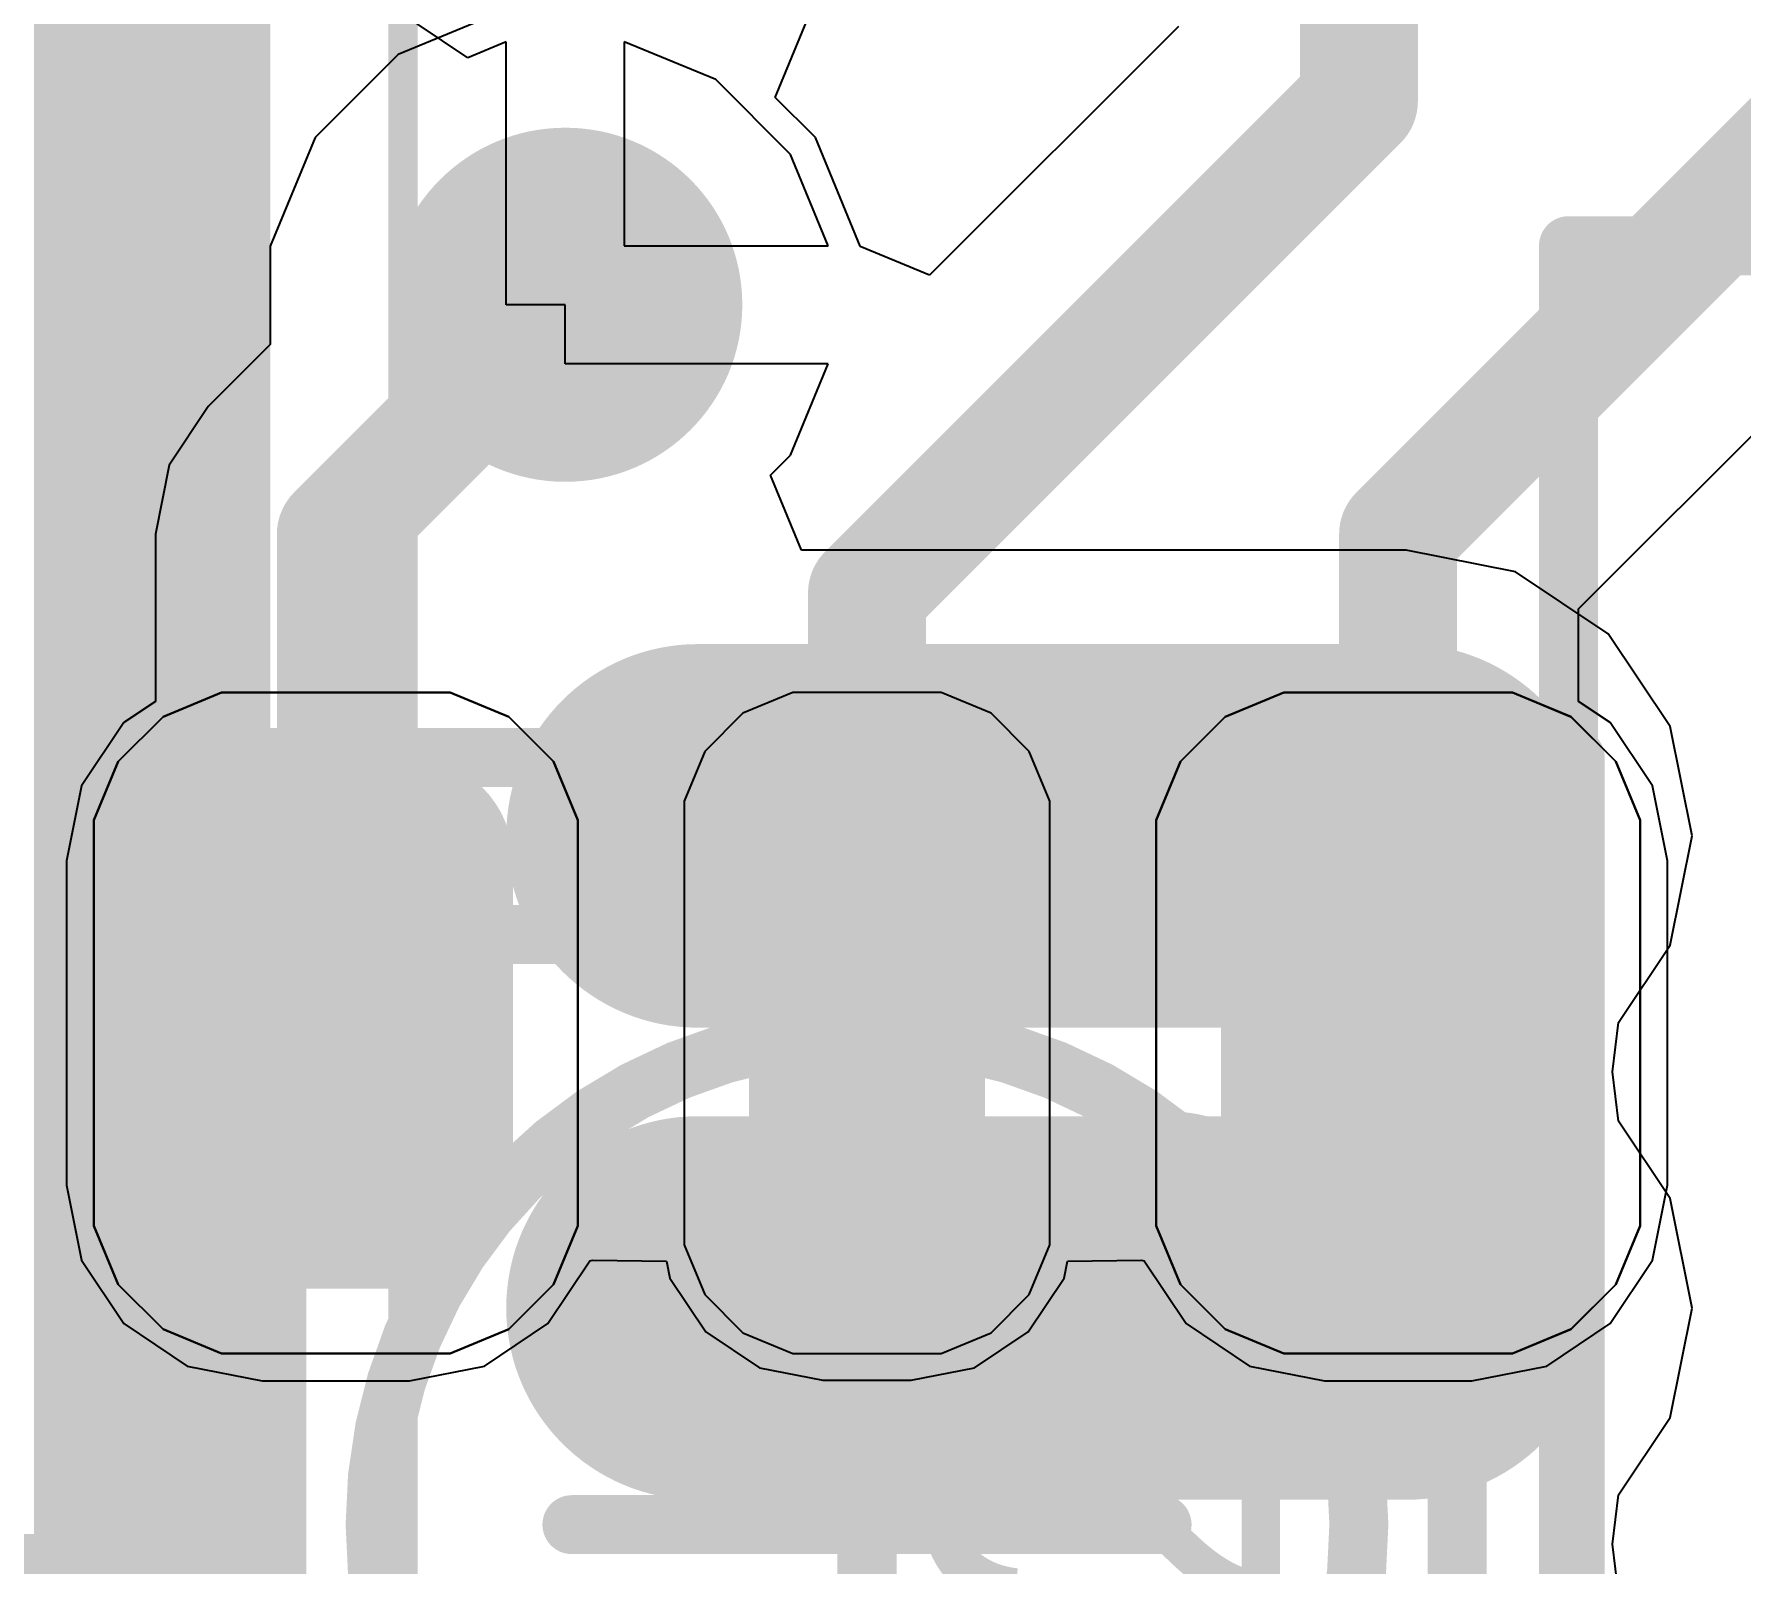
# Model space of a CAD drawing. Header units: inches. Extents: x -30 to 118, y 20 to 51.
# Drawn here: x 71.6 to 74.492, y 35.566 to 38.159 of the extents above; entities that cross this region are included whole.
import ezdxf

# ---------------------------------------------------------------- set-up
doc = ezdxf.new("R2010")
doc.units = ezdxf.units.IN
for name, color, linetype in [('Bottom 3D Body', 216, 'Continuous'), ('Bottom Courtyard', 56, 'Continuous'), ('Bottom Layer', 5, 'Continuous'), ('Bottom Overlay', 54, 'Continuous'), ('Bottom Paste', 16, 'Continuous'), ('Bottom Solder', 6, 'Continuous'), ('Mechanical 1', 6, 'Continuous'), ('Top Component Outline', 56, 'Continuous'), ('Top Courtyard', 56, 'Continuous'), ('Top Layer', 1, 'Continuous'), ('Top Overlay', 2, 'Continuous'), ('Top Paste', 8, 'Continuous'), ('Top Solder', 216, 'Continuous'), ('Via Holes', 16, 'Continuous')]:
    doc.layers.add(name, color=color, linetype=linetype)
doc.styles.add('Arial', font='', dxfattribs={"height": 0.2})
doc.styles.get('Arial').set_extended_font_data('Arial')

# ---------------------------------------------------------------- blocks, each defined once
blk = doc.blocks.new('APA_RGB_LED_2020_577')
at = {"layer": 'Top Layer'}
h = blk.add_hatch(color=1, dxfattribs=at)
edge = h.paths.add_edge_path()
edge.add_arc((-1.125, 1.025), 0.125, 90, 180)
edge.add_line((-1.25, 1.025), (-1.25, 0.775))
edge.add_arc((-1.125, 0.775), 0.125, 180, 270)
edge.add_line((-1.125, 0.65), (-0.575, 0.65))
edge.add_arc((-0.575, 0.775), 0.125, 270, 360)
edge.add_line((-0.45, 0.775), (-0.45, 1.025))
edge.add_arc((-0.575, 1.025), 0.125, 0, 90)
edge.add_line((-0.575, 1.15), (-1.125, 1.15))
h = blk.add_hatch(color=1, dxfattribs=at)
edge = h.paths.add_edge_path()
edge.add_arc((0.575, 1.025), 0.125, 90, 180)
edge.add_line((0.45, 1.025), (0.45, 0.775))
edge.add_arc((0.575, 0.775), 0.125, 180, 270)
edge.add_line((0.575, 0.65), (1.125, 0.65))
edge.add_arc((1.125, 0.775), 0.125, 270, 360)
edge.add_line((1.25, 0.775), (1.25, 1.025))
edge.add_arc((1.125, 1.025), 0.125, 0, 90)
edge.add_line((1.125, 1.15), (0.575, 1.15))
h = blk.add_hatch(color=1, dxfattribs=at)
edge = h.paths.add_edge_path()
edge.add_arc((-1.175, 0.075), 0.075, 90, 180)
edge.add_line((-1.25, 0.075), (-1.25, -0.075))
edge.add_arc((-1.175, -0.075), 0.075, 180, 270)
edge.add_line((-1.175, -0.15), (-0.525, -0.15))
edge.add_arc((-0.525, -0.075), 0.075, 270, 360)
edge.add_line((-0.45, -0.075), (-0.45, 0.075))
edge.add_arc((-0.525, 0.075), 0.075, 0, 90)
edge.add_line((-0.525, 0.15), (-1.175, 0.15))
h = blk.add_hatch(color=1, dxfattribs=at)
edge = h.paths.add_edge_path()
edge.add_arc((0.525, 0.075), 0.075, 90, 180)
edge.add_line((0.45, 0.075), (0.45, -0.075))
edge.add_arc((0.525, -0.075), 0.075, 180, 270)
edge.add_line((0.525, -0.15), (1.175, -0.15))
edge.add_arc((1.175, -0.075), 0.075, 270, 360)
edge.add_line((1.25, -0.075), (1.25, 0.075))
edge.add_arc((1.175, 0.075), 0.075, 0, 90)
edge.add_line((1.175, 0.15), (0.525, 0.15))
blk.add_hatch(color=1, dxfattribs=at).paths.add_polyline_path([(-1.25, -0.65), (-0.45, -0.65), (-0.45, -1.15), (-1.25, -1.15)])
h = blk.add_hatch(color=1, dxfattribs=at)
edge = h.paths.add_edge_path()
edge.add_arc((0.575, -0.775), 0.125, 90, 180)
edge.add_line((0.45, -0.775), (0.45, -1.025))
edge.add_arc((0.575, -1.025), 0.125, 180, 270)
edge.add_line((0.575, -1.15), (1.125, -1.15))
edge.add_arc((1.125, -1.025), 0.125, 270, 360)
edge.add_line((1.25, -1.025), (1.25, -0.775))
edge.add_arc((1.125, -0.775), 0.125, 0, 90)
edge.add_line((1.125, -0.65), (0.575, -0.65))
at = {"layer": 'Top Paste'}
h = blk.add_hatch(color=8, dxfattribs=at)
edge = h.paths.add_edge_path()
edge.add_arc((-1.125, 1.025), 0.125, 90, 180)
edge.add_line((-1.25, 1.025), (-1.25, 0.775))
edge.add_arc((-1.125, 0.775), 0.125, 180, 270)
edge.add_line((-1.125, 0.65), (-0.575, 0.65))
edge.add_arc((-0.575, 0.775), 0.125, 270, 360)
edge.add_line((-0.45, 0.775), (-0.45, 1.025))
edge.add_arc((-0.575, 1.025), 0.125, 0, 90)
edge.add_line((-0.575, 1.15), (-1.125, 1.15))
h = blk.add_hatch(color=8, dxfattribs=at)
edge = h.paths.add_edge_path()
edge.add_arc((0.575, 1.025), 0.125, 90, 180)
edge.add_line((0.45, 1.025), (0.45, 0.775))
edge.add_arc((0.575, 0.775), 0.125, 180, 270)
edge.add_line((0.575, 0.65), (1.125, 0.65))
edge.add_arc((1.125, 0.775), 0.125, 270, 360)
edge.add_line((1.25, 0.775), (1.25, 1.025))
edge.add_arc((1.125, 1.025), 0.125, 0, 90)
edge.add_line((1.125, 1.15), (0.575, 1.15))
h = blk.add_hatch(color=8, dxfattribs=at)
edge = h.paths.add_edge_path()
edge.add_arc((-1.175, 0.075), 0.075, 90, 180)
edge.add_line((-1.25, 0.075), (-1.25, -0.075))
edge.add_arc((-1.175, -0.075), 0.075, 180, 270)
edge.add_line((-1.175, -0.15), (-0.525, -0.15))
edge.add_arc((-0.525, -0.075), 0.075, 270, 360)
edge.add_line((-0.45, -0.075), (-0.45, 0.075))
edge.add_arc((-0.525, 0.075), 0.075, 0, 90)
edge.add_line((-0.525, 0.15), (-1.175, 0.15))
h = blk.add_hatch(color=8, dxfattribs=at)
edge = h.paths.add_edge_path()
edge.add_arc((0.525, 0.075), 0.075, 90, 180)
edge.add_line((0.45, 0.075), (0.45, -0.075))
edge.add_arc((0.525, -0.075), 0.075, 180, 270)
edge.add_line((0.525, -0.15), (1.175, -0.15))
edge.add_arc((1.175, -0.075), 0.075, 270, 360)
edge.add_line((1.25, -0.075), (1.25, 0.075))
edge.add_arc((1.175, 0.075), 0.075, 0, 90)
edge.add_line((1.175, 0.15), (0.525, 0.15))
blk.add_hatch(color=8, dxfattribs=at).paths.add_polyline_path([(-1.25, -0.65), (-0.45, -0.65), (-0.45, -1.15), (-1.25, -1.15)])
h = blk.add_hatch(color=8, dxfattribs=at)
edge = h.paths.add_edge_path()
edge.add_arc((0.575, -0.775), 0.125, 90, 180)
edge.add_line((0.45, -0.775), (0.45, -1.025))
edge.add_arc((0.575, -1.025), 0.125, 180, 270)
edge.add_line((0.575, -1.15), (1.125, -1.15))
edge.add_arc((1.125, -1.025), 0.125, 270, 360)
edge.add_line((1.25, -1.025), (1.25, -0.775))
edge.add_arc((1.125, -0.775), 0.125, 0, 90)
edge.add_line((1.125, -0.65), (0.575, -0.65))
at = {"layer": 'Top Solder'}
h = blk.add_hatch(color=216, dxfattribs=at)
edge = h.paths.add_edge_path()
edge.add_arc((-1.125, 1.025), 0.175, 90, 180)
edge.add_line((-1.3, 1.025), (-1.3, 0.775))
edge.add_arc((-1.125, 0.775), 0.175, 180, 270)
edge.add_line((-1.125, 0.6), (-0.575, 0.6))
edge.add_arc((-0.575, 0.775), 0.175, 270, 360)
edge.add_line((-0.4, 0.775), (-0.4, 1.025))
edge.add_arc((-0.575, 1.025), 0.175, 0, 90)
edge.add_line((-0.575, 1.2), (-1.125, 1.2))
h = blk.add_hatch(color=216, dxfattribs=at)
edge = h.paths.add_edge_path()
edge.add_arc((0.575, 1.025), 0.175, 90, 180)
edge.add_line((0.4, 1.025), (0.4, 0.775))
edge.add_arc((0.575, 0.775), 0.175, 180, 270)
edge.add_line((0.575, 0.6), (1.125, 0.6))
edge.add_arc((1.125, 0.775), 0.175, 270, 360)
edge.add_line((1.3, 0.775), (1.3, 1.025))
edge.add_arc((1.125, 1.025), 0.175, 0, 90)
edge.add_line((1.125, 1.2), (0.575, 1.2))
h = blk.add_hatch(color=216, dxfattribs=at)
edge = h.paths.add_edge_path()
edge.add_arc((-1.175, 0.075), 0.125, 90, 180)
edge.add_line((-1.3, 0.075), (-1.3, -0.075))
edge.add_arc((-1.175, -0.075), 0.125, 180, 270)
edge.add_line((-1.175, -0.2), (-0.525, -0.2))
edge.add_arc((-0.525, -0.075), 0.125, 270, 360)
edge.add_line((-0.4, -0.075), (-0.4, 0.075))
edge.add_arc((-0.525, 0.075), 0.125, 0, 90)
edge.add_line((-0.525, 0.2), (-1.175, 0.2))
h = blk.add_hatch(color=216, dxfattribs=at)
edge = h.paths.add_edge_path()
edge.add_arc((0.525, 0.075), 0.125, 90, 180)
edge.add_line((0.4, 0.075), (0.4, -0.075))
edge.add_arc((0.525, -0.075), 0.125, 180, 270)
edge.add_line((0.525, -0.2), (1.175, -0.2))
edge.add_arc((1.175, -0.075), 0.125, 270, 360)
edge.add_line((1.3, -0.075), (1.3, 0.075))
edge.add_arc((1.175, 0.075), 0.125, 0, 90)
edge.add_line((1.175, 0.2), (0.525, 0.2))
blk.add_hatch(color=216, dxfattribs=at).paths.add_polyline_path([(-1.3, -0.6), (-0.4, -0.6), (-0.4, -1.2), (-1.3, -1.2)])
h = blk.add_hatch(color=216, dxfattribs=at)
edge = h.paths.add_edge_path()
edge.add_arc((0.575, -0.775), 0.175, 90, 180)
edge.add_line((0.4, -0.775), (0.4, -1.025))
edge.add_arc((0.575, -1.025), 0.175, 180, 270)
edge.add_line((0.575, -1.2), (1.125, -1.2))
edge.add_arc((1.125, -1.025), 0.175, 270, 360)
edge.add_line((1.3, -1.025), (1.3, -0.775))
edge.add_arc((1.125, -0.775), 0.175, 0, 90)
edge.add_line((1.125, -0.6), (0.575, -0.6))
at = {"layer": 'Top Component Outline'}
for points in [[(-1, 1, 0.1, 0.1, 0), (-1, -1, 0.1, 0.1, 0)], [(-1, 1, 0.1, 0.1, 0), (1, 1, 0.1, 0.1, 0)], [(1, 1, 0.1, 0.1, 0), (1, -1, 0.1, 0.1, 0)], [(-1, -1, 0.1, 0.1, 0), (1, -1, 0.1, 0.1, 0)]]:
    blk.add_lwpolyline(points, format="xyseb", dxfattribs=at)
for points in [[(-1.025, 1, 0.05, 0.05, 1), (-0.975, 1, 0.05, 0.05, 1)], [(-1.025, 1, 0.05, 0.05, 1), (-0.975, 1, 0.05, 0.05, 1)], [(0.975, 1, 0.05, 0.05, 1), (1.025, 1, 0.05, 0.05, 1)], [(0.975, 1, 0.05, 0.05, 1), (1.025, 1, 0.05, 0.05, 1)], [(-1.025, -1, 0.05, 0.05, 1), (-0.975, -1, 0.05, 0.05, 1)], [(-1.025, -1, 0.05, 0.05, 1), (-0.975, -1, 0.05, 0.05, 1)], [(0.975, -1, 0.05, 0.05, 1), (1.025, -1, 0.05, 0.05, 1)], [(0.975, -1, 0.05, 0.05, 1), (1.025, -1, 0.05, 0.05, 1)]]:
    blk.add_lwpolyline(points, format="xyseb", close=True, dxfattribs=at)
at = {"layer": 'Top Courtyard'}
for points in [[(-1.3, 1.2, 0.1, 0.1, 0), (1.3, 1.2, 0.1, 0.1, 0)], [(-1.3, 1.2, 0.1, 0.1, 0), (-1.3, -1.2, 0.1, 0.1, 0)], [(1.3, 1.2, 0.1, 0.1, 0), (1.3, -1.2, 0.1, 0.1, 0)], [(0, 0.5, 0.1, 0.1, 0), (0, -0.5, 0.1, 0.1, 0)], [(-0.5, 0, 0.1, 0.1, 0), (0.5, 0, 0.1, 0.1, 0)], [(-1.3, -1.2, 0.1, 0.1, 0), (1.3, -1.2, 0.1, 0.1, 0)]]:
    blk.add_lwpolyline(points, format="xyseb", dxfattribs=at)
for points in [[(-1.325, 1.2, 0.05, 0.05, 1), (-1.275, 1.2, 0.05, 0.05, 1)], [(-1.325, 1.2, 0.05, 0.05, 1), (-1.275, 1.2, 0.05, 0.05, 1)], [(1.275, 1.2, 0.05, 0.05, 1), (1.325, 1.2, 0.05, 0.05, 1)], [(1.275, 1.2, 0.05, 0.05, 1), (1.325, 1.2, 0.05, 0.05, 1)], [(-0.025, 0.5, 0.05, 0.05, 1), (0.025, 0.5, 0.05, 0.05, 1)], [(-0.525, 0, 0.05, 0.05, 1), (-0.475, 0, 0.05, 0.05, 1)], [(0.475, 0, 0.05, 0.05, 1), (0.525, 0, 0.05, 0.05, 1)], [(-0.025, -0.5, 0.05, 0.05, 1), (0.025, -0.5, 0.05, 0.05, 1)], [(-1.325, -1.2, 0.05, 0.05, 1), (-1.275, -1.2, 0.05, 0.05, 1)], [(-1.325, -1.2, 0.05, 0.05, 1), (-1.275, -1.2, 0.05, 0.05, 1)], [(1.275, -1.2, 0.05, 0.05, 1), (1.325, -1.2, 0.05, 0.05, 1)], [(1.275, -1.2, 0.05, 0.05, 1), (1.325, -1.2, 0.05, 0.05, 1)]]:
    blk.add_lwpolyline(points, format="xyseb", close=True, dxfattribs=at)
at = {"layer": 'Top Overlay'}
for p, q in [((-1.2929, 1.2689), (-1.1937, 1.31)), ((-1.1937, 1.31), (-1.14, 1.31)), ((-1.14, 1.31), (-1.14, 1.31)), ((-1.14, 1.31), (-0.56, 1.31)), ((-0.56, 1.31), (-0.5063, 1.31)), ((-0.5063, 1.31), (-0.4071, 1.2689)), ((0.4071, 1.2689), (0.5063, 1.31)), ((0.5063, 1.31), (0.56, 1.31)), ((0.56, 1.31), (0.56, 1.31)), ((0.56, 1.31), (1.14, 1.31)), ((1.14, 1.31), (1.1937, 1.31)), ((1.1937, 1.31), (1.2929, 1.2689)), ((-1.3689, 1.1929), (-1.2929, 1.2689)), ((-0.4071, 1.2689), (-0.3311, 1.1929)), ((0.3311, 1.1929), (0.4071, 1.2689)), ((1.2929, 1.2689), (1.3689, 1.1929)), ((-1.41, 1.0937), (-1.3689, 1.1929)), ((-0.3311, 1.1929), (-0.29, 1.0937)), ((0.29, 1.0937), (0.3311, 1.1929)), ((1.3689, 1.1929), (1.41, 1.0937)), ((-1.41, 1.04), (-1.41, 1.0937)), ((-0.29, 1.0937), (-0.29, 1.04)), ((0.29, 1.04), (0.29, 1.0937)), ((1.41, 1.0937), (1.41, 1.04)), ((-1.41, 0.76), (-1.41, 1.04)), ((-0.29, 1.04), (-0.29, 1.04)), ((-0.29, 1.04), (-0.29, 0.76)), ((0.29, 0.76), (0.29, 1.04)), ((1.41, 1.04), (1.41, 1.04)), ((1.41, 1.04), (1.41, 0.76)), ((-1.41, 0.76), (-1.41, 0.76)), ((-1.41, 0.7063), (-1.41, 0.76)), ((-0.29, 0.76), (-0.29, 0.7063)), ((0.29, 0.76), (0.29, 0.76)), ((0.29, 0.7063), (0.29, 0.76)), ((1.41, 0.76), (1.41, 0.7063)), ((-1.3689, 0.6071), (-1.41, 0.7063)), ((-0.29, 0.7063), (-0.3311, 0.6071)), ((0.3311, 0.6071), (0.29, 0.7063)), ((1.41, 0.7063), (1.3689, 0.6071)), ((-1.2929, 0.5311), (-1.3689, 0.6071)), ((-0.3311, 0.6071), (-0.4071, 0.5311)), ((0.4071, 0.5311), (0.3311, 0.6071)), ((1.3689, 0.6071), (1.2929, 0.5311)), ((-1.1937, 0.49), (-1.2929, 0.5311)), ((-0.4071, 0.5311), (-0.5063, 0.49)), ((0.5063, 0.49), (0.4071, 0.5311)), ((1.2929, 0.5311), (1.1937, 0.49)), ((-1.14, 0.49), (-1.1937, 0.49)), ((-0.56, 0.49), (-1.14, 0.49)), ((-0.5063, 0.49), (-0.56, 0.49)), ((-0.56, 0.49), (-0.56, 0.49)), ((0.56, 0.49), (0.5063, 0.49)), ((1.14, 0.49), (0.56, 0.49)), ((1.1937, 0.49), (1.14, 0.49)), ((1.14, 0.49), (1.14, 0.49)), ((-1.2258, 0.31), (-1.3103, 0.275)), ((-1.18, 0.31), (-1.2258, 0.31)), ((-0.52, 0.31), (-1.18, 0.31)), ((-0.4743, 0.31), (-0.52, 0.31)), ((-0.52, 0.31), (-0.52, 0.31)), ((-0.3897, 0.275), (-0.4743, 0.31)), ((0.4742, 0.31), (0.3897, 0.275)), ((0.52, 0.31), (0.4742, 0.31)), ((1.18, 0.31), (0.52, 0.31)), ((1.2258, 0.31), (1.18, 0.31)), ((1.18, 0.31), (1.18, 0.31)), ((1.3103, 0.275), (1.2258, 0.31)), ((-1.3103, 0.275), (-1.375, 0.2103)), ((-0.325, 0.2103), (-0.3897, 0.275)), ((0.3897, 0.275), (0.325, 0.2103)), ((1.375, 0.2103), (1.3103, 0.275)), ((-1.375, 0.2103), (-1.41, 0.1258)), ((-0.29, 0.1258), (-0.325, 0.2103)), ((0.325, 0.2103), (0.29, 0.1258)), ((1.41, 0.1258), (1.375, 0.2103)), ((-1.41, 0.1258), (-1.41, 0.08)), ((-0.29, 0.08), (-0.29, 0.1258)), ((0.29, 0.1258), (0.29, 0.08)), ((1.41, 0.08), (1.41, 0.1258)), ((-1.41, 0.08), (-1.41, -0.08)), ((-1.41, 0.08), (-1.41, 0.08)), ((-0.29, -0.08), (-0.29, 0.08)), ((0.29, 0.08), (0.29, -0.08)), ((0.29, 0.08), (0.29, 0.08)), ((1.41, -0.08), (1.41, 0.08)), ((-1.41, -0.08), (-1.41, -0.1257)), ((-0.29, -0.1257), (-0.29, -0.08)), ((-0.29, -0.08), (-0.29, -0.08)), ((0.29, -0.08), (0.29, -0.1257)), ((1.41, -0.1257), (1.41, -0.08)), ((1.41, -0.08), (1.41, -0.08)), ((-1.41, -0.1257), (-1.375, -0.2103)), ((-0.325, -0.2103), (-0.29, -0.1257)), ((0.29, -0.1257), (0.325, -0.2103)), ((1.375, -0.2103), (1.41, -0.1257)), ((-1.375, -0.2103), (-1.3103, -0.275)), ((-0.3897, -0.275), (-0.325, -0.2103)), ((0.325, -0.2103), (0.3897, -0.275)), ((1.3103, -0.275), (1.375, -0.2103)), ((-1.3103, -0.275), (-1.2258, -0.31)), ((-0.4743, -0.31), (-0.3897, -0.275)), ((0.3897, -0.275), (0.4742, -0.31)), ((1.2258, -0.31), (1.3103, -0.275)), ((-1.2258, -0.31), (-1.18, -0.31)), ((-1.18, -0.31), (-1.18, -0.31)), ((-1.18, -0.31), (-0.52, -0.31)), ((-0.52, -0.31), (-0.4743, -0.31)), ((0.4742, -0.31), (0.52, -0.31)), ((0.52, -0.31), (0.52, -0.31)), ((0.52, -0.31), (1.18, -0.31)), ((1.18, -0.31), (1.2258, -0.31)), ((-1.41, -1.31), (-1.41, -0.49)), ((-1.41, -0.49), (-0.29, -0.49)), ((-0.29, -0.49), (-0.29, -1.31)), ((0.4071, -0.5311), (0.5063, -0.49)), ((0.5063, -0.49), (0.56, -0.49)), ((0.56, -0.49), (0.56, -0.49)), ((0.56, -0.49), (1.14, -0.49)), ((1.14, -0.49), (1.1937, -0.49)), ((1.1937, -0.49), (1.2929, -0.5311)), ((0.3311, -0.6071), (0.4071, -0.5311)), ((1.2929, -0.5311), (1.3689, -0.6071)), ((0.29, -0.7063), (0.3311, -0.6071)), ((1.3689, -0.6071), (1.41, -0.7063)), ((0.29, -0.76), (0.29, -0.7063)), ((1.41, -0.7063), (1.41, -0.76)), ((0.29, -1.04), (0.29, -0.76)), ((1.41, -0.76), (1.41, -0.76)), ((1.41, -0.76), (1.41, -1.04)), ((0.29, -1.04), (0.29, -1.04)), ((0.29, -1.0937), (0.29, -1.04)), ((1.41, -1.04), (1.41, -1.0937)), ((0.3311, -1.1929), (0.29, -1.0937)), ((1.41, -1.0937), (1.3689, -1.1929)), ((0.4071, -1.2689), (0.3311, -1.1929)), ((1.3689, -1.1929), (1.2929, -1.2689)), ((0.5063, -1.31), (0.4071, -1.2689)), ((1.2929, -1.2689), (1.1937, -1.31)), ((-0.29, -1.31), (-1.41, -1.31)), ((0.56, -1.31), (0.5063, -1.31)), ((1.14, -1.31), (0.56, -1.31)), ((1.1937, -1.31), (1.14, -1.31)), ((1.14, -1.31), (1.14, -1.31))]:
    blk.add_line(p, q, dxfattribs=at)
at = {"layer": 'Top Courtyard', "style": 'Arial'}
blk.add_text('D26', height=0.6, dxfattribs=at).set_placement((-0.8, -0.7))
blk = doc.blocks.new('TQFP80P1200X1200X120_44N_B_588')
at = {"layer": 'Bottom Layer'}
h = blk.add_hatch(color=5, dxfattribs=at)
edge = h.paths.add_edge_path()
edge.add_arc((-4, -6.475), 0.275, 180, 360)
edge.add_line((-3.725, -6.475), (-3.725, -5.275))
edge.add_arc((-4, -5.275), 0.275, 0, 180)
edge.add_line((-4.275, -5.275), (-4.275, -6.475))
h = blk.add_hatch(color=5, dxfattribs=at)
edge = h.paths.add_edge_path()
edge.add_arc((-3.2, -6.475), 0.275, 180, 360)
edge.add_line((-2.925, -6.475), (-2.925, -5.275))
edge.add_arc((-3.2, -5.275), 0.275, 0, 180)
edge.add_line((-3.475, -5.275), (-3.475, -6.475))
at = {"layer": 'Bottom Paste'}
h = blk.add_hatch(color=16, dxfattribs=at)
edge = h.paths.add_edge_path()
edge.add_arc((-4, -6.475), 0.275, 180, 360)
edge.add_line((-3.725, -6.475), (-3.725, -5.275))
edge.add_arc((-4, -5.275), 0.275, 0, 180)
edge.add_line((-4.275, -5.275), (-4.275, -6.475))
h = blk.add_hatch(color=16, dxfattribs=at)
edge = h.paths.add_edge_path()
edge.add_arc((-3.2, -6.475), 0.275, 180, 360)
edge.add_line((-2.925, -6.475), (-2.925, -5.275))
edge.add_arc((-3.2, -5.275), 0.275, 0, 180)
edge.add_line((-3.475, -5.275), (-3.475, -6.475))
at = {"layer": 'Bottom Solder'}
h = blk.add_hatch(color=6, dxfattribs=at)
edge = h.paths.add_edge_path()
edge.add_arc((-4, -6.475), 0.325, 180, 360)
edge.add_line((-3.675, -6.475), (-3.675, -5.275))
edge.add_arc((-4, -5.275), 0.325, 0, 180)
edge.add_line((-4.325, -5.275), (-4.325, -6.475))
h = blk.add_hatch(color=6, dxfattribs=at)
edge = h.paths.add_edge_path()
edge.add_arc((-3.2, -6.475), 0.325, 180, 360)
edge.add_line((-2.875, -6.475), (-2.875, -5.275))
edge.add_arc((-3.2, -5.275), 0.325, 0, 180)
edge.add_line((-3.525, -5.275), (-3.525, -6.475))
at = {"layer": 'Bottom 3D Body'}
for points in [[(-5, -5, 0.1, 0.1, 0), (-5, 5, 0.1, 0.1, 0)], [(5, -5, 0.1, 0.1, 0), (-5, -5, 0.1, 0.1, 0)]]:
    blk.add_lwpolyline(points, format="xyseb", dxfattribs=at)
blk.add_lwpolyline([(-5.025, -5, 0.05, 0.05, 1), (-4.975, -5, 0.05, 0.05, 1)], format="xyseb", close=True, dxfattribs=at)
blk.add_lwpolyline([(-5.025, -5, 0.05, 0.05, 1), (-4.975, -5, 0.05, 0.05, 1)], format="xyseb", close=True, dxfattribs=at)
at = {"layer": 'Bottom Courtyard'}
blk.add_lwpolyline([(6.975, -6.975, 0.05, 0.05, 0), (-6.975, -6.975, 0.05, 0.05, 0)], format="xyseb", dxfattribs=at)

msp = doc.modelspace()

# ---------------------------------------------------------------- hatches: boundary and pattern name
at = {"layer": 'Bottom Layer'}
h = msp.add_hatch(color=5, dxfattribs=at)
edge = h.paths.add_edge_path()
edge.add_arc((72.5, 37.7), 0.3, 0, 360)
at = {"layer": 'Top Layer'}
h = msp.add_hatch(color=1, dxfattribs=at)
edge = h.paths.add_edge_path()
edge.add_arc((72.5, 37.7), 0.3, 0, 360)
at = {"layer": 'Via Holes'}
h = msp.add_hatch(color=7, dxfattribs=at)
edge = h.paths.add_edge_path()
edge.add_arc((72.5, 37.7), 0.15, 0, 360)

# ---------------------------------------------------------------- linework, layer by layer
at = {"layer": 'Bottom Layer'}
for p, q in [((72.3348, 38.1187), (72.2078, 38.2035)), ((72.4, 38.1457), (72.3348, 38.1187)), ((72.4, 37.7), (72.4, 38.1457)), ((72.7549, 38.0815), (72.6, 38.1457)), ((72.6, 38.1457), (72.6, 37.8)), ((72.8815, 37.9549), (72.7549, 38.0815)), ((72.9457, 37.8), (72.8815, 37.9549)), ((72.6, 37.8), (72.9457, 37.8)), ((72.5, 37.7), (72.4, 37.7)), ((72.5, 37.6), (72.5, 37.7)), ((72.9457, 37.6), (72.5, 37.6)), ((72.8815, 37.4451), (72.9457, 37.6)), ((72.8477, 37.4113), (72.8815, 37.4451)), ((72.9003, 37.2843), (72.8477, 37.4113)), ((73.925, 37.2843), (72.9003, 37.2843)), ((74.1103, 37.2474), (73.925, 37.2843)), ((74.2675, 37.1425), (74.1103, 37.2474)), ((74.3724, 36.9853), (74.2675, 37.1425)), ((74.4093, 36.8), (74.3724, 36.9853)), ((74.3724, 36.6147), (74.4093, 36.8)), ((74.2849, 36.4836), (74.3724, 36.6147)), ((74.2746, 36.4), (74.2849, 36.4836)), ((74.2849, 36.3164), (74.2746, 36.4)), ((74.3724, 36.1853), (74.2849, 36.3164)), ((74.4093, 36), (74.3724, 36.1853)), ((74.3724, 35.8147), (74.4093, 36)), ((74.2849, 35.6836), (74.3724, 35.8147)), ((74.2746, 35.6), (74.2849, 35.6836)), ((74.2849, 35.5164), (74.2746, 35.6))]:
    msp.add_line(p, q, dxfattribs=at)
msp.add_lwpolyline([(71.8, 33.8, 0.4, 0.4, 0), (71.8, 44.3, 0.4, 0.4, 0)], format="xyseb", dxfattribs=at)
at = {"layer": 'Mechanical 1'}
for points in [[(72.4219, 36.2222, 0.1, 0.1, -0.198911), (73.0113, 36.4664, 0.1, 0.1, 0)], [(73.0113, 36.4664, 0.1, 0.1, -0.198911), (73.6007, 36.2222, 0.1, 0.1, 0)], [(72.1778, 35.6329, 0.1, 0.1, -0.198911), (72.4219, 36.2222, 0.1, 0.1, 0)], [(73.6007, 36.2222, 0.1, 0.1, -0.198911), (73.8448, 35.6329, 0.1, 0.1, 0)], [(72.4219, 35.0435, 0.1, 0.1, -0.198911), (72.1778, 35.6329, 0.1, 0.1, 0)], [(73.8448, 35.6329, 0.1, 0.1, -0.198911), (73.6007, 35.0435, 0.1, 0.1, 0)]]:
    msp.add_lwpolyline(points, format="xyseb", dxfattribs=at)
for points in [[(72.9863, 36.4664, 0.05, 0.05, 1), (73.0363, 36.4664, 0.05, 0.05, 1)], [(72.9863, 36.4664, 0.05, 0.05, 1), (73.0363, 36.4664, 0.05, 0.05, 1)], [(72.3969, 36.2222, 0.05, 0.05, 1), (72.4469, 36.2222, 0.05, 0.05, 1)], [(72.3969, 36.2222, 0.05, 0.05, 1), (72.4469, 36.2222, 0.05, 0.05, 1)], [(73.5757, 36.2222, 0.05, 0.05, 1), (73.6257, 36.2222, 0.05, 0.05, 1)], [(73.5757, 36.2222, 0.05, 0.05, 1), (73.6257, 36.2222, 0.05, 0.05, 1)], [(72.1528, 35.6329, 0.05, 0.05, 1), (72.2028, 35.6329, 0.05, 0.05, 1)], [(72.1528, 35.6329, 0.05, 0.05, 1), (72.2028, 35.6329, 0.05, 0.05, 1)], [(73.8198, 35.6329, 0.05, 0.05, 1), (73.8698, 35.6329, 0.05, 0.05, 1)], [(73.8198, 35.6329, 0.05, 0.05, 1), (73.8698, 35.6329, 0.05, 0.05, 1)]]:
    msp.add_lwpolyline(points, format="xyseb", close=True, dxfattribs=at)
at = {"layer": 'Top Layer'}
for p, q in [((72.4005, 38.2), (72.2168, 38.1239)), ((72.8558, 38.0513), (72.9084, 38.1783)), ((73.5389, 38.1715), (73.1173, 37.7499)), ((72.2168, 38.1239), (72.0761, 37.9832)), ((72.9239, 37.9832), (72.8558, 38.0513)), ((72.0761, 37.9832), (72, 37.7995)), ((73, 37.7995), (72.9239, 37.9832)), ((74.2172, 37.1846), (74.9611, 37.9285)), ((72, 37.7995), (72, 37.6326)), ((73, 37.7985), (73, 37.7995)), ((73.1173, 37.7499), (73, 37.7985)), ((72, 37.6326), (71.895, 37.5276)), ((71.895, 37.5276), (71.8287, 37.4284)), ((71.8287, 37.4284), (71.8054, 37.3113)), ((71.8054, 37.3113), (71.8054, 37.3113)), ((71.8054, 37.3113), (71.8054, 37.0279)), ((74.2172, 37.0279), (74.2172, 37.1846)), ((71.8054, 37.0279), (71.752, 36.9922)), ((74.2706, 36.9922), (74.2172, 37.0279)), ((71.752, 36.9922), (71.6802, 36.8847)), ((74.3425, 36.8847), (74.2706, 36.9922)), ((71.6802, 36.8847), (71.6549, 36.7579)), ((74.3677, 36.7579), (74.3425, 36.8847)), ((71.6549, 36.7579), (71.6549, 36.2079)), ((74.3677, 36.2079), (74.3677, 36.7579)), ((71.6549, 36.2079), (71.6802, 36.0811)), ((74.3425, 36.0811), (74.3677, 36.2079)), ((71.6802, 36.0811), (71.752, 35.9736)), ((72.4706, 35.9736), (72.5419, 36.0802)), ((72.5419, 36.0802), (72.5461, 36.081)), ((72.5461, 36.081), (72.6716, 36.0792)), ((72.6716, 36.0792), (72.6773, 36.0506)), ((73.3454, 36.0506), (73.3511, 36.0792)), ((73.3511, 36.0792), (73.4766, 36.081)), ((73.4766, 36.081), (73.4807, 36.0802)), ((73.4807, 36.0802), (73.552, 35.9736)), ((74.2706, 35.9736), (74.3425, 36.0811)), ((72.6773, 36.0506), (72.7381, 35.9596)), ((73.2846, 35.9596), (73.3454, 36.0506)), ((71.752, 35.9736), (71.8595, 35.9017)), ((72.3631, 35.9017), (72.4706, 35.9736)), ((72.7381, 35.9596), (72.829, 35.8988)), ((73.1936, 35.8988), (73.2846, 35.9596)), ((73.552, 35.9736), (73.6595, 35.9017)), ((74.1631, 35.9017), (74.2706, 35.9736)), ((71.8595, 35.9017), (71.9863, 35.8765)), ((72.2363, 35.8765), (72.3631, 35.9017)), ((72.829, 35.8988), (72.9363, 35.8775)), ((73.0863, 35.8775), (73.1936, 35.8988)), ((73.6595, 35.9017), (73.7863, 35.8765)), ((74.0363, 35.8765), (74.1631, 35.9017)), ((71.9863, 35.8765), (72.2363, 35.8765)), ((72.9363, 35.8775), (73.0863, 35.8775)), ((73.7863, 35.8765), (74.0363, 35.8765))]:
    msp.add_line(p, q, dxfattribs=at)
for points in [[(73.8448, 38.0448, 0.2, 0.2, 0), (73.8448, 38.7337, 0.2, 0.2, 0)], [(73.9113, 37.3113, 0.2, 0.2, 0), (74.7448, 38.1448, 0.2, 0.2, 0)], [(73.0113, 37.2113, 0.2, 0.2, 0), (73.8448, 38.0448, 0.2, 0.2, 0)], [(72.1113, 37.3113, 0.2, 0.2, 0), (72.5, 37.7, 0.2, 0.2, 0)], [(72.1113, 36.4829, 0.2, 0.2, 0), (72.1113, 37.3113, 0.2, 0.2, 0)], [(73.9113, 36.4829, 0.2, 0.2, 0), (73.9113, 37.3113, 0.2, 0.2, 0)], [(73.0113, 36.4829, 0.2, 0.2, 0), (73.0113, 37.2113, 0.2, 0.2, 0)]]:
    msp.add_lwpolyline(points, format="xyseb", dxfattribs=at)
for points in [[(73.7948, 38.0448, 0.1, 0.1, 1), (73.8948, 38.0448, 0.1, 0.1, 1)], [(73.7948, 38.0448, 0.1, 0.1, 1), (73.8948, 38.0448, 0.1, 0.1, 1)], [(72.45, 37.7, 0.1, 0.1, 1), (72.55, 37.7, 0.1, 0.1, 1)], [(72.0613, 37.3113, 0.1, 0.1, 1), (72.1613, 37.3113, 0.1, 0.1, 1)], [(72.0613, 37.3113, 0.1, 0.1, 1), (72.1613, 37.3113, 0.1, 0.1, 1)], [(73.8613, 37.3113, 0.1, 0.1, 1), (73.9613, 37.3113, 0.1, 0.1, 1)], [(73.8613, 37.3113, 0.1, 0.1, 1), (73.9613, 37.3113, 0.1, 0.1, 1)], [(72.9613, 37.2113, 0.1, 0.1, 1), (73.0613, 37.2113, 0.1, 0.1, 1)], [(72.9613, 37.2113, 0.1, 0.1, 1), (73.0613, 37.2113, 0.1, 0.1, 1)], [(72.0613, 36.4829, 0.1, 0.1, 1), (72.1613, 36.4829, 0.1, 0.1, 1)], [(72.9613, 36.4829, 0.1, 0.1, 1), (73.0613, 36.4829, 0.1, 0.1, 1)], [(73.8613, 36.4829, 0.1, 0.1, 1), (73.9613, 36.4829, 0.1, 0.1, 1)]]:
    msp.add_lwpolyline(points, format="xyseb", close=True, dxfattribs=at)
at = {"layer": 'Top Overlay'}
for p, q in [((71.9176, 37.0429), (71.8184, 37.0018)), ((72.305, 37.0429), (71.9176, 37.0429)), ((72.4043, 37.0018), (72.305, 37.0429)), ((72.8856, 37.0429), (72.801, 37.0079)), ((73.1371, 37.0429), (72.8856, 37.0429)), ((73.2216, 37.0079), (73.1371, 37.0429)), ((73.7176, 37.0429), (73.6184, 37.0018)), ((74.105, 37.0429), (73.7176, 37.0429)), ((74.2043, 37.0018), (74.105, 37.0429)), ((71.8184, 37.0018), (71.7424, 36.9258)), ((72.4802, 36.9258), (72.4043, 37.0018)), ((72.801, 37.0079), (72.7363, 36.9432)), ((73.2863, 36.9432), (73.2216, 37.0079)), ((73.6184, 37.0018), (73.5424, 36.9258)), ((74.2802, 36.9258), (74.2043, 37.0018)), ((72.7363, 36.9432), (72.7013, 36.8586)), ((73.3213, 36.8586), (73.2863, 36.9432)), ((71.7424, 36.9258), (71.7013, 36.8266)), ((72.5213, 36.8266), (72.4802, 36.9258)), ((73.5424, 36.9258), (73.5013, 36.8266)), ((74.3213, 36.8266), (74.2802, 36.9258)), ((72.7013, 36.8586), (72.7013, 36.8129)), ((73.3213, 36.8129), (73.3213, 36.8586)), ((71.7013, 36.8266), (71.7013, 36.7729)), ((72.5213, 36.7729), (72.5213, 36.8266)), ((73.5013, 36.8266), (73.5013, 36.7729)), ((74.3213, 36.7729), (74.3213, 36.8266)), ((72.7013, 36.8129), (72.7013, 36.1529)), ((73.3213, 36.1529), (73.3213, 36.8129)), ((71.7013, 36.7729), (71.7013, 36.1929)), ((72.5213, 36.1929), (72.5213, 36.7729)), ((73.5013, 36.7729), (73.5013, 36.1929)), ((74.3213, 36.1929), (74.3213, 36.7729)), ((71.7013, 36.1929), (71.7013, 36.1392)), ((72.5213, 36.1392), (72.5213, 36.1929)), ((73.5013, 36.1929), (73.5013, 36.1392)), ((74.3213, 36.1392), (74.3213, 36.1929)), ((72.7013, 36.1529), (72.7013, 36.1071)), ((73.3213, 36.1071), (73.3213, 36.1529)), ((71.7013, 36.1392), (71.7424, 36.0399)), ((72.4802, 36.0399), (72.5213, 36.1392)), ((73.5013, 36.1392), (73.5424, 36.0399)), ((74.2802, 36.0399), (74.3213, 36.1392)), ((72.7013, 36.1071), (72.7363, 36.0226)), ((73.2863, 36.0226), (73.3213, 36.1071)), ((71.7424, 36.0399), (71.8184, 35.964)), ((72.4043, 35.964), (72.4802, 36.0399)), ((73.5424, 36.0399), (73.6184, 35.964)), ((74.2043, 35.964), (74.2802, 36.0399)), ((72.7363, 36.0226), (72.801, 35.9579)), ((73.2216, 35.9579), (73.2863, 36.0226)), ((71.8184, 35.964), (71.9176, 35.9229)), ((72.305, 35.9229), (72.4043, 35.964)), ((72.801, 35.9579), (72.8856, 35.9229)), ((73.1371, 35.9229), (73.2216, 35.9579)), ((73.6184, 35.964), (73.7176, 35.9229)), ((74.105, 35.9229), (74.2043, 35.964)), ((71.9176, 35.9229), (72.305, 35.9229)), ((72.8856, 35.9229), (73.1371, 35.9229)), ((73.7176, 35.9229), (74.105, 35.9229))]:
    msp.add_line(p, q, dxfattribs=at)

# ---------------------------------------------------------------- block references
for name, p, rotation in [('TQFP80P1200X1200X120_44N_B_588', (79.2, 32.8), 270), ('APA_RGB_LED_2020_577', (73.0113, 35.6329), 90)]:
    msp.add_blockref(name, p, dxfattribs=dict(rotation=rotation))

# ---------------------------------------------------------------- texts
at = {"layer": 'Bottom Overlay', "style": 'Arial', "text_generation_flag": 2}
msp.add_text('C1', height=1, rotation=270, dxfattribs=at).set_placement((70.6002, 34.1335))

doc.saveas('drawing.dxf')
